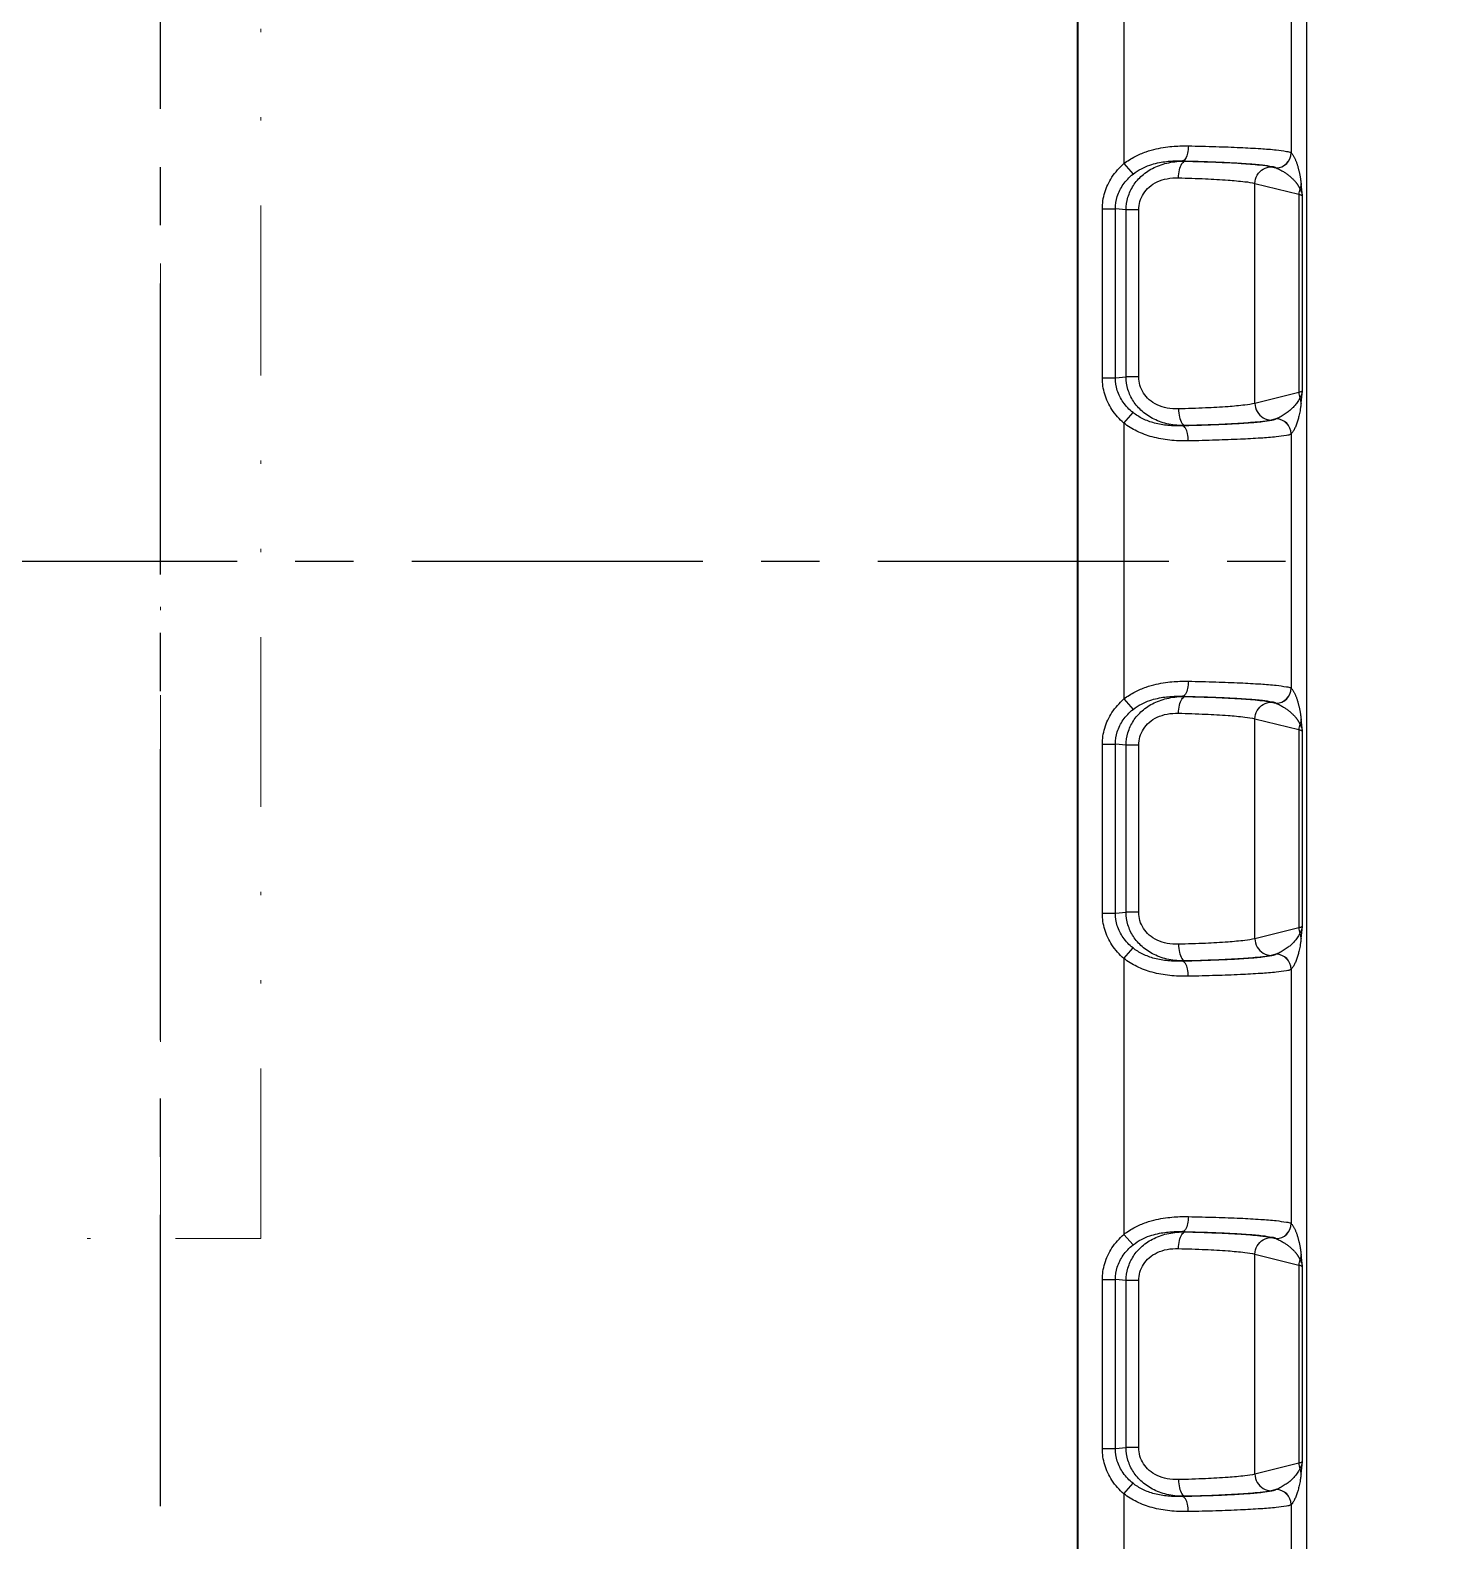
# Model space of a CAD drawing. Header units: millimetres. Extents: x 2279 to 2636, y 1024 to 1272.
# Drawn here: x 2384.89 to 2427.03, y 1149.65 to 1194.8 of the extents above; entities that cross this region are included whole.
import ezdxf

# ---------------------------------------------------------------- set-up
doc = ezdxf.new("R2010")
doc.units = ezdxf.units.MM
doc.linetypes.add('CENTER', pattern=[50.8, 31.75, -6.35, 6.35, -6.35])
doc.linetypes.add('DIVIDE', pattern=[31.75, 12.7, -6.35, 0, -6.35, 0, -6.35])
doc.layers.add('06___PRT_ALL_SURFS', color=7, linetype='Continuous')
doc.layers.add('hatch', color=56, linetype='Continuous', lineweight=9)

msp = doc.modelspace()

# ---------------------------------------------------------------- linework, layer by layer
at = {"color": 1, "linetype": 'CENTER', "ltscale": 0.274}
for p, q in [((2388.781, 1108.934), (2388.781, 1248.934)), ((2354.531, 1178.934), (2423.031, 1178.934))]:
    msp.add_line(p, q, dxfattribs=at)
at = {"color": 7, "linetype": 'Continuous'}
for p, q in [((2423.031, 1111.93), (2423.031, 1245.938)), ((2416.181, 1116.434), (2416.181, 1241.434)), ((2416.198, 1116.416), (2416.198, 1241.451)), ((2417.565, 1199.055), (2417.565, 1190.812)), ((2422.558, 1198.733), (2422.558, 1191.135)), ((2422.558, 1191.135), (2422.56, 1191.133)), ((2417.565, 1190.812), (2417.836, 1190.497)), ((2419.396, 1190.886), (2419.316, 1190.893)), ((2421.967, 1190.719), (2422.107, 1190.685)), ((2422.107, 1190.685), (2422.11, 1190.684)), ((2422.894, 1189.85), (2422.894, 1184.017)), ((2416.921, 1184.408), (2416.921, 1189.459)), ((2416.921, 1189.459), (2417.31, 1189.459)), ((2417.31, 1184.408), (2417.31, 1189.459)), ((2417.629, 1189.43), (2417.31, 1189.459)), ((2416.921, 1184.408), (2417.31, 1184.408)), ((2417.31, 1184.408), (2417.629, 1184.437)), ((2417.565, 1183.056), (2417.836, 1183.371)), ((2417.565, 1183.055), (2417.565, 1174.812)), ((2419.316, 1182.974), (2419.396, 1182.982)), ((2422.107, 1183.182), (2421.967, 1183.148)), ((2422.11, 1183.184), (2422.107, 1183.182)), ((2422.56, 1182.734), (2422.558, 1182.733)), ((2422.558, 1182.733), (2422.558, 1175.135)), ((2417.565, 1174.812), (2417.836, 1174.497)), ((2419.396, 1174.886), (2419.316, 1174.893)), ((2421.967, 1174.719), (2422.107, 1174.685)), ((2422.558, 1175.135), (2422.56, 1175.133)), ((2422.107, 1174.685), (2422.11, 1174.684)), ((2422.894, 1173.85), (2422.894, 1168.017)), ((2416.921, 1168.408), (2416.921, 1173.459)), ((2416.921, 1173.459), (2417.31, 1173.459)), ((2417.31, 1168.408), (2417.31, 1173.459)), ((2417.629, 1173.43), (2417.31, 1173.459)), ((2416.921, 1168.408), (2417.31, 1168.408)), ((2417.31, 1168.408), (2417.629, 1168.437)), ((2417.565, 1167.056), (2417.836, 1167.371)), ((2417.565, 1167.055), (2417.565, 1158.812)), ((2422.107, 1167.182), (2421.967, 1167.148)), ((2422.11, 1167.184), (2422.107, 1167.182)), ((2419.316, 1166.974), (2419.396, 1166.982)), ((2422.56, 1166.734), (2422.558, 1166.733)), ((2422.558, 1166.733), (2422.558, 1159.135)), ((2422.558, 1159.135), (2422.56, 1159.133)), ((2417.565, 1158.812), (2417.836, 1158.497)), ((2419.396, 1158.886), (2419.316, 1158.893)), ((2421.967, 1158.719), (2422.107, 1158.685)), ((2422.107, 1158.685), (2422.11, 1158.684)), ((2422.894, 1157.85), (2422.894, 1152.017)), ((2416.921, 1152.408), (2416.921, 1157.459)), ((2416.921, 1157.459), (2417.31, 1157.459)), ((2417.31, 1152.408), (2417.31, 1157.459)), ((2417.629, 1157.43), (2417.31, 1157.459)), ((2416.921, 1152.408), (2417.31, 1152.408)), ((2417.31, 1152.408), (2417.629, 1152.437)), ((2417.565, 1151.056), (2417.836, 1151.371)), ((2417.565, 1151.055), (2417.565, 1142.812)), ((2419.316, 1150.974), (2419.396, 1150.982)), ((2422.107, 1151.182), (2421.967, 1151.148)), ((2422.11, 1151.184), (2422.107, 1151.182)), ((2422.56, 1150.734), (2422.558, 1150.733)), ((2422.558, 1150.733), (2422.558, 1143.135))]:
    msp.add_line(p, q, dxfattribs=at)
for centre, radius, start, end in [((2422.107, 1191.136), 0.451, 270.1854, 359.8146), ((2422.109, 1191.135), 0.451, 270.1854, 359.8146), ((2423.303, 1189.89), 0.511, 160.4459, 179.3828), ((2344.844, 1182.058), 78.438, 5.70138, 5.96534), ((2423.303, 1183.978), 0.511, 180.6172, 199.5541), ((2360.951, 1190.164), 62.247, 354.00032, 354.33294), ((2422.107, 1182.731), 0.451, 0.1854, 89.8146), ((2422.109, 1182.733), 0.451, 0.1854, 89.8146), ((2422.107, 1175.136), 0.451, 270.1854, 359.8146), ((2422.109, 1175.135), 0.451, 270.1854, 359.8146), ((2423.303, 1173.89), 0.511, 160.4459, 179.3828), ((2344.844, 1166.058), 78.438, 5.70138, 5.96534), ((2423.303, 1167.978), 0.511, 180.6172, 199.5541), ((2360.951, 1174.164), 62.247, 354.00032, 354.33294), ((2422.107, 1166.731), 0.451, 0.1854, 89.8146), ((2422.109, 1166.733), 0.451, 0.1854, 89.8146), ((2422.107, 1159.136), 0.451, 270.1854, 359.8146), ((2422.109, 1159.135), 0.451, 270.1854, 359.8146), ((2423.303, 1157.89), 0.511, 160.4459, 179.3828), ((2344.844, 1150.058), 78.438, 5.70138, 5.96534), ((2423.303, 1151.978), 0.511, 180.6172, 199.5541), ((2360.951, 1158.164), 62.247, 354.00032, 354.33294), ((2422.107, 1150.731), 0.451, 0.1854, 89.8146), ((2422.109, 1150.733), 0.451, 0.1854, 89.8146)]:
    msp.add_arc(centre, radius, start, end, dxfattribs=at)
for points, start_tangent, end_tangent in [([(2417.565, 1190.812), (2417.9, 1191.026), (2418.227, 1191.166), (2418.532, 1191.253), (2418.811, 1191.305), (2419.062, 1191.331), (2419.287, 1191.342), (2419.489, 1191.342)], (0.786896, 0.617086), (0.999803, -0.019873)), ([(2419.489, 1191.342), (2419.463, 1191.124), (2419.4, 1190.96), (2419.316, 1190.893)], (-0.018606, -0.999827), (-0.992195, -0.124695)), ([(2419.489, 1191.342), (2420.314, 1191.321), (2421.043, 1191.294), (2421.651, 1191.26), (2422.116, 1191.221), (2422.422, 1191.179), (2422.558, 1191.135)], (0.999803, -0.019867), (0.740181, -0.672408)), ([(2422.56, 1191.133), (2422.586, 1191.104), (2422.61, 1191.071), (2422.632, 1191.037), (2422.651, 1191.001), (2422.67, 1190.965), (2422.686, 1190.928), (2422.702, 1190.891), (2422.717, 1190.853), (2422.73, 1190.814), (2422.744, 1190.773), (2422.757, 1190.731), (2422.769, 1190.69), (2422.779, 1190.65), (2422.789, 1190.611), (2422.798, 1190.574), (2422.805, 1190.538), (2422.812, 1190.504), (2422.819, 1190.471), (2422.825, 1190.439), (2422.83, 1190.408), (2422.835, 1190.378), (2422.839, 1190.348), (2422.844, 1190.32), (2422.847, 1190.292), (2422.851, 1190.265), (2422.854, 1190.237), (2422.857, 1190.21)], (0.707105, -0.707109), (0.105209, -0.99445)), ([(2416.921, 1189.459), (2416.992, 1189.944), (2417.207, 1190.406), (2417.565, 1190.812)], (-0.000938, 1), (0.757903, 0.652367)), ([(2417.31, 1189.459), (2417.366, 1189.831), (2417.541, 1190.185), (2417.836, 1190.497)], (-0.007333, 0.999973), (0.781111, 0.624392)), ([(2417.836, 1190.497), (2418.088, 1190.66), (2418.337, 1190.766), (2418.57, 1190.831), (2418.785, 1190.869), (2418.981, 1190.888), (2419.157, 1190.894), (2419.316, 1190.893)], (0.780941, 0.624605), (0.999559, -0.029708)), ([(2419.316, 1190.893), (2420.066, 1190.872), (2420.729, 1190.844), (2421.283, 1190.81), (2421.707, 1190.772), (2421.986, 1190.729), (2422.107, 1190.685)], (0.999762, -0.02183), (0.708341, -0.70587)), ([(2422.11, 1190.684), (2422.173, 1190.656), (2422.23, 1190.628), (2422.282, 1190.6), (2422.329, 1190.572), (2422.372, 1190.545), (2422.412, 1190.518), (2422.449, 1190.491), (2422.484, 1190.464), (2422.518, 1190.437), (2422.55, 1190.41), (2422.58, 1190.382), (2422.609, 1190.354), (2422.634, 1190.328), (2422.657, 1190.304), (2422.678, 1190.28), (2422.697, 1190.258), (2422.714, 1190.236), (2422.729, 1190.216), (2422.743, 1190.196), (2422.756, 1190.178), (2422.768, 1190.159), (2422.779, 1190.142), (2422.789, 1190.125), (2422.798, 1190.109), (2422.806, 1190.092), (2422.814, 1190.077), (2422.821, 1190.061)], (0.924089, -0.382177), (0.406738, -0.913545)), ([(2422.857, 1190.21), (2422.852, 1190.159), (2422.84, 1190.109), (2422.821, 1190.061)], (-0.025881, -0.999665), (-0.424729, -0.905321)), ([(2422.821, 1190.061), (2422.853, 1189.991), (2422.877, 1189.921), (2422.894, 1189.85)], (0.450172, -0.892942), (0.187551, -0.982255)), ([(2422.792, 1189.895), (2422.839, 1189.88), (2422.873, 1189.865), (2422.894, 1189.85)], (0.964974, -0.262344), (0.672684, -0.739929)), ([(2417.565, 1183.055), (2417.208, 1183.461), (2416.992, 1183.922), (2416.921, 1184.408)], (-0.757907, 0.652362), (0.000964, 1)), ([(2417.836, 1183.371), (2417.542, 1183.682), (2417.367, 1184.035), (2417.31, 1184.408)], (-0.781114, 0.624389), (0.007347, 0.999973)), ([(2422.821, 1183.806), (2422.783, 1183.732), (2422.744, 1183.671), (2422.703, 1183.618), (2422.663, 1183.57), (2422.624, 1183.528), (2422.584, 1183.489), (2422.54, 1183.449), (2422.492, 1183.41), (2422.441, 1183.37), (2422.385, 1183.331), (2422.324, 1183.292), (2422.259, 1183.255), (2422.188, 1183.218), (2422.11, 1183.184)], (-0.411001, -0.911635), (-0.92409, -0.382174)), ([(2422.894, 1184.017), (2422.873, 1184.002), (2422.839, 1183.987), (2422.792, 1183.972)], (-0.672684, -0.739929), (-0.964974, -0.262344)), ([(2422.894, 1184.017), (2422.877, 1183.946), (2422.853, 1183.876), (2422.821, 1183.806)], (-0.187566, -0.982252), (-0.450171, -0.892942)), ([(2422.857, 1183.657), (2422.852, 1183.708), (2422.84, 1183.758), (2422.821, 1183.806)], (-0.029009, 0.999579), (-0.425625, 0.904899)), ([(2419.316, 1182.974), (2418.879, 1182.988), (2418.478, 1183.058), (2418.126, 1183.188), (2417.836, 1183.371)], (-0.999559, -0.029682), (-0.780957, 0.624585)), ([(2422.857, 1183.657), (2422.841, 1183.531), (2422.825, 1183.428), (2422.808, 1183.342), (2422.791, 1183.266), (2422.775, 1183.201), (2422.758, 1183.141), (2422.74, 1183.082), (2422.72, 1183.024), (2422.698, 1182.967), (2422.675, 1182.913), (2422.649, 1182.862), (2422.622, 1182.815), (2422.592, 1182.772), (2422.56, 1182.734)], (-0.11061, -0.993864), (-0.707121, -0.707093)), ([(2419.489, 1182.525), (2418.931, 1182.548), (2418.411, 1182.644), (2417.949, 1182.817), (2417.565, 1183.056)], (-0.999805, -0.019748), (-0.786901, 0.617079)), ([(2422.107, 1183.182), (2421.986, 1183.138), (2421.707, 1183.096), (2421.283, 1183.057), (2420.729, 1183.023), (2420.065, 1182.995), (2419.316, 1182.974)], (-0.70827, -0.705942), (-0.999762, -0.021834)), ([(2419.489, 1182.525), (2419.463, 1182.744), (2419.4, 1182.907), (2419.316, 1182.974)], (-0.018612, 0.999827), (-0.992232, 0.124401)), ([(2422.558, 1182.733), (2422.422, 1182.688), (2422.116, 1182.646), (2421.651, 1182.608), (2421.043, 1182.574), (2420.314, 1182.546), (2419.489, 1182.525)], (-0.740147, -0.672445), (-0.999803, -0.019871)), ([(2417.565, 1174.812), (2417.9, 1175.026), (2418.227, 1175.166), (2418.532, 1175.253), (2418.811, 1175.305), (2419.062, 1175.331), (2419.287, 1175.342), (2419.489, 1175.342)], (0.786896, 0.617086), (0.999803, -0.019873)), ([(2419.489, 1175.342), (2419.463, 1175.124), (2419.4, 1174.96), (2419.316, 1174.893)], (-0.018606, -0.999827), (-0.992195, -0.124695)), ([(2419.489, 1175.342), (2420.314, 1175.321), (2421.043, 1175.294), (2421.651, 1175.26), (2422.116, 1175.221), (2422.422, 1175.179), (2422.558, 1175.135)], (0.999803, -0.019867), (0.740181, -0.672408)), ([(2416.921, 1173.459), (2416.992, 1173.944), (2417.207, 1174.406), (2417.565, 1174.812)], (-0.000938, 1), (0.757903, 0.652367)), ([(2417.836, 1174.497), (2418.088, 1174.66), (2418.337, 1174.766), (2418.57, 1174.831), (2418.785, 1174.869), (2418.981, 1174.888), (2419.157, 1174.894), (2419.316, 1174.893)], (0.780941, 0.624605), (0.999559, -0.029708)), ([(2419.316, 1174.893), (2420.066, 1174.872), (2420.729, 1174.844), (2421.283, 1174.81), (2421.707, 1174.772), (2421.986, 1174.729), (2422.107, 1174.685)], (0.999762, -0.02183), (0.708341, -0.70587)), ([(2422.56, 1175.133), (2422.586, 1175.104), (2422.61, 1175.071), (2422.632, 1175.037), (2422.651, 1175.001), (2422.67, 1174.965), (2422.686, 1174.928), (2422.702, 1174.891), (2422.717, 1174.853), (2422.73, 1174.814), (2422.744, 1174.773), (2422.757, 1174.731), (2422.769, 1174.69), (2422.779, 1174.65), (2422.789, 1174.611), (2422.798, 1174.574), (2422.805, 1174.538), (2422.812, 1174.504), (2422.819, 1174.471), (2422.825, 1174.439), (2422.83, 1174.408), (2422.835, 1174.378), (2422.839, 1174.348), (2422.844, 1174.32), (2422.847, 1174.292), (2422.851, 1174.265), (2422.854, 1174.237), (2422.857, 1174.21)], (0.707105, -0.707109), (0.105209, -0.99445)), ([(2417.31, 1173.459), (2417.366, 1173.831), (2417.541, 1174.185), (2417.836, 1174.497)], (-0.007333, 0.999973), (0.781111, 0.624392)), ([(2422.11, 1174.684), (2422.173, 1174.656), (2422.23, 1174.628), (2422.282, 1174.6), (2422.329, 1174.572), (2422.372, 1174.545), (2422.412, 1174.518), (2422.449, 1174.491), (2422.484, 1174.464), (2422.518, 1174.437), (2422.55, 1174.41), (2422.58, 1174.382), (2422.609, 1174.354), (2422.634, 1174.328), (2422.657, 1174.304), (2422.678, 1174.28), (2422.697, 1174.258), (2422.714, 1174.236), (2422.729, 1174.216), (2422.743, 1174.196), (2422.756, 1174.178), (2422.768, 1174.159), (2422.779, 1174.142), (2422.789, 1174.125), (2422.798, 1174.109), (2422.806, 1174.092), (2422.814, 1174.077), (2422.821, 1174.061)], (0.924089, -0.382177), (0.406738, -0.913545)), ([(2422.792, 1173.895), (2422.839, 1173.88), (2422.873, 1173.865), (2422.894, 1173.85)], (0.964974, -0.262344), (0.672684, -0.739929)), ([(2422.857, 1174.21), (2422.852, 1174.159), (2422.84, 1174.109), (2422.821, 1174.061)], (-0.025881, -0.999665), (-0.424729, -0.905321)), ([(2422.821, 1174.061), (2422.853, 1173.991), (2422.877, 1173.921), (2422.894, 1173.85)], (0.450172, -0.892942), (0.187551, -0.982255)), ([(2417.565, 1167.055), (2417.208, 1167.461), (2416.992, 1167.922), (2416.921, 1168.408)], (-0.757907, 0.652362), (0.000964, 1)), ([(2417.836, 1167.371), (2417.542, 1167.682), (2417.367, 1168.035), (2417.31, 1168.408)], (-0.781114, 0.624389), (0.007347, 0.999973)), ([(2422.894, 1168.017), (2422.873, 1168.002), (2422.839, 1167.987), (2422.792, 1167.972)], (-0.672684, -0.739929), (-0.964974, -0.262344)), ([(2422.894, 1168.017), (2422.877, 1167.946), (2422.853, 1167.876), (2422.821, 1167.806)], (-0.187566, -0.982252), (-0.450171, -0.892942)), ([(2422.821, 1167.806), (2422.783, 1167.732), (2422.744, 1167.671), (2422.703, 1167.618), (2422.663, 1167.57), (2422.624, 1167.528), (2422.584, 1167.489), (2422.54, 1167.449), (2422.492, 1167.41), (2422.441, 1167.37), (2422.385, 1167.331), (2422.324, 1167.292), (2422.259, 1167.255), (2422.188, 1167.218), (2422.11, 1167.184)], (-0.411001, -0.911635), (-0.92409, -0.382174)), ([(2422.857, 1167.657), (2422.841, 1167.531), (2422.825, 1167.428), (2422.808, 1167.342), (2422.791, 1167.266), (2422.775, 1167.201), (2422.758, 1167.141), (2422.74, 1167.082), (2422.72, 1167.024), (2422.698, 1166.967), (2422.675, 1166.913), (2422.649, 1166.862), (2422.622, 1166.815), (2422.592, 1166.772), (2422.56, 1166.734)], (-0.11061, -0.993864), (-0.707121, -0.707093)), ([(2422.857, 1167.657), (2422.852, 1167.708), (2422.84, 1167.758), (2422.821, 1167.806)], (-0.029009, 0.999579), (-0.425625, 0.904899)), ([(2419.489, 1166.525), (2418.931, 1166.548), (2418.411, 1166.644), (2417.949, 1166.817), (2417.565, 1167.056)], (-0.999805, -0.019748), (-0.786901, 0.617079)), ([(2419.316, 1166.974), (2418.879, 1166.988), (2418.478, 1167.058), (2418.126, 1167.188), (2417.836, 1167.371)], (-0.999559, -0.029682), (-0.780957, 0.624585)), ([(2422.107, 1167.182), (2421.986, 1167.138), (2421.707, 1167.096), (2421.283, 1167.057), (2420.729, 1167.023), (2420.065, 1166.995), (2419.316, 1166.974)], (-0.70827, -0.705942), (-0.999762, -0.021834)), ([(2419.489, 1166.525), (2419.463, 1166.744), (2419.4, 1166.907), (2419.316, 1166.974)], (-0.018612, 0.999827), (-0.992232, 0.124401)), ([(2422.558, 1166.733), (2422.422, 1166.688), (2422.116, 1166.646), (2421.651, 1166.608), (2421.043, 1166.574), (2420.314, 1166.546), (2419.489, 1166.525)], (-0.740147, -0.672445), (-0.999803, -0.019871)), ([(2417.565, 1158.812), (2417.9, 1159.026), (2418.227, 1159.166), (2418.532, 1159.253), (2418.811, 1159.305), (2419.062, 1159.331), (2419.287, 1159.342), (2419.489, 1159.342)], (0.786896, 0.617086), (0.999803, -0.019873)), ([(2417.836, 1158.497), (2418.088, 1158.66), (2418.337, 1158.766), (2418.57, 1158.831), (2418.785, 1158.869), (2418.981, 1158.888), (2419.157, 1158.894), (2419.316, 1158.893)], (0.780941, 0.624605), (0.999559, -0.029708)), ([(2419.489, 1159.342), (2419.463, 1159.124), (2419.4, 1158.96), (2419.316, 1158.893)], (-0.018606, -0.999827), (-0.992195, -0.124695)), ([(2419.489, 1159.342), (2420.314, 1159.321), (2421.043, 1159.294), (2421.651, 1159.26), (2422.116, 1159.221), (2422.422, 1159.179), (2422.558, 1159.135)], (0.999803, -0.019867), (0.740181, -0.672408)), ([(2422.56, 1159.133), (2422.586, 1159.104), (2422.61, 1159.071), (2422.632, 1159.037), (2422.651, 1159.001), (2422.67, 1158.965), (2422.686, 1158.928), (2422.702, 1158.891), (2422.717, 1158.853), (2422.73, 1158.814), (2422.744, 1158.773), (2422.757, 1158.731), (2422.769, 1158.69), (2422.779, 1158.65), (2422.789, 1158.611), (2422.798, 1158.574), (2422.805, 1158.538), (2422.812, 1158.504), (2422.819, 1158.471), (2422.825, 1158.439), (2422.83, 1158.408), (2422.835, 1158.378), (2422.839, 1158.348), (2422.844, 1158.32), (2422.847, 1158.292), (2422.851, 1158.265), (2422.854, 1158.237), (2422.857, 1158.21)], (0.707105, -0.707109), (0.105209, -0.99445)), ([(2416.921, 1157.459), (2416.992, 1157.944), (2417.207, 1158.406), (2417.565, 1158.812)], (-0.000938, 1), (0.757903, 0.652367)), ([(2417.31, 1157.459), (2417.366, 1157.831), (2417.541, 1158.185), (2417.836, 1158.497)], (-0.007333, 0.999973), (0.781111, 0.624392)), ([(2419.316, 1158.893), (2420.066, 1158.872), (2420.729, 1158.844), (2421.283, 1158.81), (2421.707, 1158.772), (2421.986, 1158.729), (2422.107, 1158.685)], (0.999762, -0.02183), (0.708341, -0.70587)), ([(2422.11, 1158.684), (2422.173, 1158.656), (2422.23, 1158.628), (2422.282, 1158.6), (2422.329, 1158.572), (2422.372, 1158.545), (2422.412, 1158.518), (2422.449, 1158.491), (2422.484, 1158.464), (2422.518, 1158.437), (2422.55, 1158.41), (2422.58, 1158.382), (2422.609, 1158.354), (2422.634, 1158.328), (2422.657, 1158.304), (2422.678, 1158.28), (2422.697, 1158.258), (2422.714, 1158.236), (2422.729, 1158.216), (2422.743, 1158.196), (2422.756, 1158.178), (2422.768, 1158.159), (2422.779, 1158.142), (2422.789, 1158.125), (2422.798, 1158.109), (2422.806, 1158.092), (2422.814, 1158.077), (2422.821, 1158.061)], (0.924089, -0.382177), (0.406738, -0.913545)), ([(2422.857, 1158.21), (2422.852, 1158.159), (2422.84, 1158.109), (2422.821, 1158.061)], (-0.025881, -0.999665), (-0.424729, -0.905321)), ([(2422.821, 1158.061), (2422.853, 1157.991), (2422.877, 1157.921), (2422.894, 1157.85)], (0.450172, -0.892942), (0.187551, -0.982255)), ([(2422.792, 1157.895), (2422.839, 1157.88), (2422.873, 1157.865), (2422.894, 1157.85)], (0.964974, -0.262344), (0.672684, -0.739929)), ([(2417.565, 1151.055), (2417.208, 1151.461), (2416.992, 1151.922), (2416.921, 1152.408)], (-0.757907, 0.652362), (0.000964, 1)), ([(2417.836, 1151.371), (2417.542, 1151.682), (2417.367, 1152.035), (2417.31, 1152.408)], (-0.781114, 0.624389), (0.007347, 0.999973)), ([(2422.821, 1151.806), (2422.783, 1151.732), (2422.744, 1151.671), (2422.703, 1151.618), (2422.663, 1151.57), (2422.624, 1151.528), (2422.584, 1151.489), (2422.54, 1151.449), (2422.492, 1151.41), (2422.441, 1151.37), (2422.385, 1151.331), (2422.324, 1151.292), (2422.259, 1151.255), (2422.188, 1151.218), (2422.11, 1151.184)], (-0.411001, -0.911635), (-0.92409, -0.382174)), ([(2422.894, 1152.017), (2422.873, 1152.002), (2422.839, 1151.987), (2422.792, 1151.972)], (-0.672684, -0.739929), (-0.964974, -0.262344)), ([(2422.894, 1152.017), (2422.877, 1151.946), (2422.853, 1151.876), (2422.821, 1151.806)], (-0.187566, -0.982252), (-0.450171, -0.892942)), ([(2422.857, 1151.657), (2422.852, 1151.708), (2422.84, 1151.758), (2422.821, 1151.806)], (-0.029009, 0.999579), (-0.425625, 0.904899)), ([(2419.316, 1150.974), (2418.879, 1150.988), (2418.478, 1151.058), (2418.126, 1151.188), (2417.836, 1151.371)], (-0.999559, -0.029682), (-0.780957, 0.624585)), ([(2422.857, 1151.657), (2422.841, 1151.531), (2422.825, 1151.428), (2422.808, 1151.342), (2422.791, 1151.266), (2422.775, 1151.201), (2422.758, 1151.141), (2422.74, 1151.082), (2422.72, 1151.024), (2422.698, 1150.967), (2422.675, 1150.913), (2422.649, 1150.862), (2422.622, 1150.815), (2422.592, 1150.772), (2422.56, 1150.734)], (-0.11061, -0.993864), (-0.707121, -0.707093)), ([(2419.489, 1150.525), (2418.931, 1150.548), (2418.411, 1150.644), (2417.949, 1150.817), (2417.565, 1151.056)], (-0.999805, -0.019748), (-0.786901, 0.617079)), ([(2422.107, 1151.182), (2421.986, 1151.138), (2421.707, 1151.096), (2421.283, 1151.057), (2420.729, 1151.023), (2420.065, 1150.995), (2419.316, 1150.974)], (-0.70827, -0.705942), (-0.999762, -0.021834)), ([(2419.489, 1150.525), (2419.463, 1150.744), (2419.4, 1150.907), (2419.316, 1150.974)], (-0.018612, 0.999827), (-0.992232, 0.124401)), ([(2422.558, 1150.733), (2422.422, 1150.688), (2422.116, 1150.646), (2421.651, 1150.608), (2421.043, 1150.574), (2420.314, 1150.546), (2419.489, 1150.525)], (-0.740147, -0.672445), (-0.999803, -0.019871))]:
    msp.add_spline(points, degree=3, dxfattribs=dict(at, start_tangent=start_tangent, end_tangent=end_tangent))
at = {"layer": '06___PRT_ALL_SURFS', "color": 7, "linetype": 'Continuous'}
for p, q in [((2421.478, 1183.647), (2421.478, 1190.22)), ((2421.478, 1190.22), (2422.792, 1189.895)), ((2422.792, 1189.895), (2422.792, 1183.972)), ((2417.629, 1184.437), (2417.629, 1189.43)), ((2418.007, 1189.43), (2417.629, 1189.43)), ((2418.007, 1184.437), (2418.007, 1189.43)), ((2418.007, 1184.437), (2417.629, 1184.437)), ((2422.792, 1183.972), (2421.478, 1183.647)), ((2421.478, 1167.647), (2421.478, 1174.22)), ((2421.478, 1174.22), (2422.792, 1173.895)), ((2422.792, 1173.895), (2422.792, 1167.972)), ((2417.629, 1168.437), (2417.629, 1173.43)), ((2418.007, 1173.43), (2417.629, 1173.43)), ((2418.007, 1168.437), (2418.007, 1173.43)), ((2418.007, 1168.437), (2417.629, 1168.437)), ((2422.792, 1167.972), (2421.478, 1167.647)), ((2421.478, 1151.647), (2421.478, 1158.22)), ((2421.478, 1158.22), (2422.792, 1157.895)), ((2422.792, 1157.895), (2422.792, 1151.972)), ((2417.629, 1152.437), (2417.629, 1157.43)), ((2418.007, 1157.43), (2417.629, 1157.43)), ((2418.007, 1152.437), (2418.007, 1157.43)), ((2418.007, 1152.437), (2417.629, 1152.437)), ((2422.792, 1151.972), (2421.478, 1151.647))]:
    msp.add_line(p, q, dxfattribs=at)
for points, start_tangent, end_tangent in [([(2417.629, 1189.43), (2417.686, 1189.805), (2417.847, 1190.155), (2418.108, 1190.457), (2418.464, 1190.692), (2418.902, 1190.84), (2419.396, 1190.886)], (0.007078, 0.999975), (0.999933, -0.011585)), ([(2419.192, 1190.386), (2419.223, 1190.629), (2419.297, 1190.811), (2419.396, 1190.886)], (0.019474, 0.99981), (0.993201, 0.116411)), ([(2419.396, 1190.886), (2420.306, 1190.857), (2421.064, 1190.819), (2421.629, 1190.771), (2421.967, 1190.719)], (0.999729, -0.02329), (0.970876, -0.239584)), ([(2421.478, 1190.22), (2421.545, 1190.468), (2421.724, 1190.65), (2421.967, 1190.719)], (0.010634, 0.999943), (0.999939, 0.011082)), ([(2418.007, 1189.43), (2418.042, 1189.68), (2418.147, 1189.912), (2418.319, 1190.112), (2418.557, 1190.266), (2418.853, 1190.361), (2419.192, 1190.386)], (-0.000514, 1), (0.999656, -0.026243)), ([(2419.192, 1190.386), (2420.001, 1190.358), (2420.674, 1190.319), (2421.176, 1190.272), (2421.478, 1190.22)], (0.999656, -0.02623), (0.963489, -0.267747)), ([(2419.396, 1182.982), (2418.903, 1183.027), (2418.465, 1183.175), (2418.108, 1183.411), (2417.847, 1183.712), (2417.686, 1184.061), (2417.629, 1184.437)], (-0.999933, -0.011587), (-0.007079, 0.999975)), ([(2419.192, 1183.481), (2418.853, 1183.507), (2418.557, 1183.601), (2418.319, 1183.756), (2418.147, 1183.955), (2418.042, 1184.187), (2418.007, 1184.437)], (-0.999656, -0.026246), (0.000513, 1)), ([(2421.478, 1183.647), (2421.178, 1183.595), (2420.677, 1183.548), (2420.002, 1183.509), (2419.192, 1183.481)], (-0.963486, -0.26776), (-0.999656, -0.026232)), ([(2419.192, 1183.481), (2419.223, 1183.238), (2419.297, 1183.056), (2419.396, 1182.982)], (0.019478, -0.99981), (0.99319, -0.116504)), ([(2421.478, 1183.647), (2421.545, 1183.399), (2421.724, 1183.217), (2421.967, 1183.148)], (0.010634, -0.999943), (0.999939, -0.011082)), ([(2421.967, 1183.148), (2421.631, 1183.096), (2421.067, 1183.049), (2420.307, 1183.01), (2419.396, 1182.982)], (-0.970868, -0.239615), (-0.999729, -0.023294)), ([(2417.629, 1173.43), (2417.686, 1173.805), (2417.847, 1174.155), (2418.108, 1174.457), (2418.464, 1174.692), (2418.902, 1174.84), (2419.396, 1174.886)], (0.007078, 0.999975), (0.999933, -0.011585)), ([(2419.192, 1174.386), (2419.223, 1174.629), (2419.297, 1174.811), (2419.396, 1174.886)], (0.019474, 0.99981), (0.993201, 0.116411)), ([(2419.396, 1174.886), (2420.306, 1174.857), (2421.064, 1174.819), (2421.629, 1174.771), (2421.967, 1174.719)], (0.999729, -0.02329), (0.970876, -0.239584)), ([(2421.478, 1174.22), (2421.545, 1174.468), (2421.724, 1174.65), (2421.967, 1174.719)], (0.010634, 0.999943), (0.999939, 0.011082)), ([(2418.007, 1173.43), (2418.042, 1173.68), (2418.147, 1173.912), (2418.319, 1174.112), (2418.557, 1174.266), (2418.853, 1174.361), (2419.192, 1174.386)], (-0.000514, 1), (0.999656, -0.026243)), ([(2419.192, 1174.386), (2420.001, 1174.358), (2420.674, 1174.319), (2421.176, 1174.272), (2421.478, 1174.22)], (0.999656, -0.02623), (0.963489, -0.267747)), ([(2419.396, 1166.982), (2418.903, 1167.027), (2418.465, 1167.175), (2418.108, 1167.411), (2417.847, 1167.712), (2417.686, 1168.061), (2417.629, 1168.437)], (-0.999933, -0.011587), (-0.007079, 0.999975)), ([(2419.192, 1167.481), (2418.853, 1167.507), (2418.557, 1167.601), (2418.319, 1167.756), (2418.147, 1167.955), (2418.042, 1168.187), (2418.007, 1168.437)], (-0.999656, -0.026246), (0.000513, 1)), ([(2421.478, 1167.647), (2421.178, 1167.595), (2420.677, 1167.548), (2420.002, 1167.509), (2419.192, 1167.481)], (-0.963486, -0.26776), (-0.999656, -0.026232)), ([(2419.192, 1167.481), (2419.223, 1167.238), (2419.297, 1167.056), (2419.396, 1166.982)], (0.019478, -0.99981), (0.99319, -0.116504)), ([(2421.478, 1167.647), (2421.545, 1167.399), (2421.724, 1167.217), (2421.967, 1167.148)], (0.010634, -0.999943), (0.999939, -0.011082)), ([(2421.967, 1167.148), (2421.631, 1167.096), (2421.067, 1167.049), (2420.307, 1167.01), (2419.396, 1166.982)], (-0.970868, -0.239615), (-0.999729, -0.023294)), ([(2417.629, 1157.43), (2417.686, 1157.805), (2417.847, 1158.155), (2418.108, 1158.457), (2418.464, 1158.692), (2418.902, 1158.84), (2419.396, 1158.886)], (0.007078, 0.999975), (0.999933, -0.011585)), ([(2419.192, 1158.386), (2419.223, 1158.629), (2419.297, 1158.811), (2419.396, 1158.886)], (0.019474, 0.99981), (0.993201, 0.116411)), ([(2419.396, 1158.886), (2420.306, 1158.857), (2421.064, 1158.819), (2421.629, 1158.771), (2421.967, 1158.719)], (0.999729, -0.02329), (0.970876, -0.239584)), ([(2421.478, 1158.22), (2421.545, 1158.468), (2421.724, 1158.65), (2421.967, 1158.719)], (0.010634, 0.999943), (0.999939, 0.011082)), ([(2418.007, 1157.43), (2418.042, 1157.68), (2418.147, 1157.912), (2418.319, 1158.112), (2418.557, 1158.266), (2418.853, 1158.361), (2419.192, 1158.386)], (-0.000514, 1), (0.999656, -0.026243)), ([(2419.192, 1158.386), (2420.001, 1158.358), (2420.674, 1158.319), (2421.176, 1158.272), (2421.478, 1158.22)], (0.999656, -0.02623), (0.963489, -0.267747)), ([(2419.396, 1150.982), (2418.903, 1151.027), (2418.465, 1151.175), (2418.108, 1151.411), (2417.847, 1151.712), (2417.686, 1152.061), (2417.629, 1152.437)], (-0.999933, -0.011587), (-0.007079, 0.999975)), ([(2419.192, 1151.481), (2418.853, 1151.507), (2418.557, 1151.601), (2418.319, 1151.756), (2418.147, 1151.955), (2418.042, 1152.187), (2418.007, 1152.437)], (-0.999656, -0.026246), (0.000513, 1)), ([(2421.478, 1151.647), (2421.178, 1151.595), (2420.677, 1151.548), (2420.002, 1151.509), (2419.192, 1151.481)], (-0.963486, -0.26776), (-0.999656, -0.026232)), ([(2419.192, 1151.481), (2419.223, 1151.238), (2419.297, 1151.056), (2419.396, 1150.982)], (0.019478, -0.99981), (0.99319, -0.116504)), ([(2421.478, 1151.647), (2421.545, 1151.399), (2421.724, 1151.217), (2421.967, 1151.148)], (0.010634, -0.999943), (0.999939, -0.011082)), ([(2421.967, 1151.148), (2421.631, 1151.096), (2421.067, 1151.049), (2420.307, 1151.01), (2419.396, 1150.982)], (-0.970868, -0.239615), (-0.999729, -0.023294))]:
    msp.add_spline(points, degree=3, dxfattribs=dict(at, start_tangent=start_tangent, end_tangent=end_tangent))
at = {"layer": 'hatch', "color": 2, "linetype": 'DIVIDE', "ltscale": 0.4}
for points in [[(2388.781, 1252.324), (2388.781, 1105.543)], [(2350.531, 1158.684), (2391.781, 1158.684), (2391.781, 1208.184), (2427.031, 1208.184)]]:
    msp.add_lwpolyline(points, dxfattribs=at)

doc.saveas('drawing.dxf')
